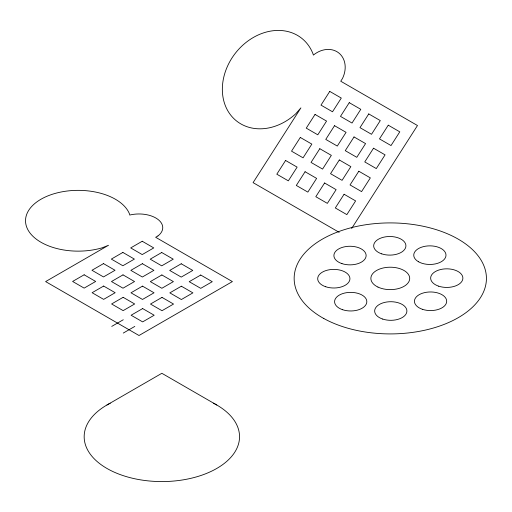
<?xml version="1.0" encoding="UTF-8"?>
<svg xmlns="http://www.w3.org/2000/svg" width="512" height="512" viewBox="0 0 512 512"><rect width="100%" height="100%" fill="white"/><g stroke="black" fill="none" stroke-linecap="round" stroke-linejoin="round"><path stroke-width="0.77" d="M351.635 228.48L417.478 125.53L340.749 81.229L342.47 78.509A23.75 19.334 -52.2 0 0 338.867 53.018A23.75 19.334 -52.2 0 0 313.37 55.091L313.126 54.176A52.646 42.854 -52.2 0 0 249.51 39.885A52.646 42.854 -52.2 0 0 228.531 111.994A52.646 42.854 -52.2 0 0 295.808 113.715L300.902 107.878L253.088 182.637L339.162 232.333M111.744 326.406L123.277 319.75M123.277 333.069L134.816 326.406M106.925 405.011L161.856 373.293L216.787 405.011M213.44 403.187A77.683 44.851 0 0 1 217.856 467.808A77.683 44.851 0 0 1 105.85 467.808A77.683 44.851 0 0 1 110.272 403.187M285.581 160.474L276.813 174.189L288.346 180.845L297.12 167.13L285.581 160.474M300.307 137.453L291.533 151.168L303.072 157.824L311.84 144.109L300.307 137.453M315.034 114.432L306.259 128.141L317.792 134.803L326.566 121.088L315.034 114.432M329.754 91.405L320.986 105.12L332.518 111.782L341.293 98.067L329.754 91.405M305.082 171.731L296.314 185.446L307.846 192.102L316.621 178.394L305.082 171.731M319.808 148.71L311.034 162.426L322.573 169.082L331.341 155.366L319.808 148.71M334.528 125.69L325.76 139.405L337.293 146.061L346.067 132.346L334.528 125.69M349.254 102.669L340.48 116.384L352.019 123.04L360.787 109.325L349.254 102.669M324.582 182.989L315.814 196.704L327.347 203.366L336.122 189.651L324.582 182.989M339.309 159.968L330.534 173.683L342.074 180.339L350.842 166.63L339.309 159.968M354.029 136.947L345.261 150.662L356.794 157.318L365.568 143.603L354.029 136.947M368.755 113.926L359.981 127.642L371.52 134.298L380.288 120.582L368.755 113.926M344.083 194.246L335.315 207.962L346.848 214.624L355.622 200.909L344.083 194.246M358.81 171.226L350.035 184.941L361.574 191.603L370.342 177.888L358.81 171.226M373.53 148.205L364.762 161.92L376.294 168.582L385.069 154.867L373.53 148.205M388.256 125.184L379.482 138.899L391.021 145.555L399.789 131.84L388.256 125.184M157.92 235.962L155.654 237.286L232.384 281.587L139.002 335.501L45.619 281.587L108.499 245.28L102.112 247.821A52.646 30.394 0 0 1 29.376 232.154A52.646 30.394 0 0 1 62.752 191.686A52.646 30.394 0 0 1 129.67 214.406L129.754 215.046A23.75 13.715 0 0 1 157.766 219.264A23.75 13.715 0 0 1 157.92 235.962M84.141 274.797L72.602 281.453L84.141 288.115L95.674 281.453L84.141 274.797M103.501 263.616L91.968 270.272L103.501 276.934L115.04 270.272L103.501 263.616M122.867 252.435L111.328 259.098L122.867 265.754L134.4 259.098L122.867 252.435M142.227 241.254L130.694 247.917L142.227 254.579L153.766 247.917L142.227 241.254M103.642 286.054L92.102 292.71L103.642 299.373L115.174 292.71L103.642 286.054M123.002 274.874L111.469 281.536L123.002 288.192L134.541 281.536L123.002 274.874M142.368 263.693L130.829 270.355L142.368 277.011L153.901 270.355L142.368 263.693M161.728 252.512L150.195 259.174L161.728 265.837L173.267 259.174L161.728 252.512M123.142 297.312L111.603 303.968L123.142 310.63L134.675 303.968L123.142 297.312M142.502 286.131L130.97 292.794L142.502 299.45L154.042 292.794L142.502 286.131M161.869 274.95L150.33 281.613L161.869 288.275L173.402 281.613L161.869 274.95M181.229 263.776L169.696 270.432L181.229 277.094L192.768 270.432L181.229 263.776M142.643 308.57L131.104 315.232L142.643 321.888L154.176 315.232L142.643 308.57M162.003 297.389L150.47 304.051L162.003 310.707L173.542 304.051L162.003 297.389M181.37 286.208L169.83 292.87L181.37 299.533L192.902 292.87L181.37 286.208M200.73 275.034L189.197 281.69L200.73 288.352L212.269 281.69L200.73 275.034M323.827 318.515A96.134 55.501 0 0 0 483.674 291.597A96.134 55.501 0 0 0 363.366 225.133A96.134 55.501 0 0 0 323.827 318.515M377.952 287.072A19.424 11.213 0 0 0 409.446 280.25A19.424 11.213 0 0 0 383.469 267.917A19.424 11.213 0 0 0 377.952 287.072M422.509 309.331A16.122 9.306 0 0 0 446.688 301.267A16.122 9.306 0 0 0 422.509 293.21A16.122 9.306 0 0 0 422.509 309.331M382.72 319.078A16.122 9.306 0 0 0 406.899 311.021A16.122 9.306 0 0 0 382.72 302.957A16.122 9.306 0 0 0 382.72 319.078M342.643 309.728A16.122 9.306 0 0 0 366.822 301.67A16.122 9.306 0 0 0 342.643 293.613A16.122 9.306 0 0 0 342.643 309.728M325.754 286.758A16.122 9.306 0 0 0 349.933 278.694A16.122 9.306 0 0 0 325.754 270.637A16.122 9.306 0 0 0 325.754 286.758M341.952 263.616A16.122 9.306 0 0 0 366.131 255.558A16.122 9.306 0 0 0 341.952 247.501A16.122 9.306 0 0 0 341.952 263.616M381.741 253.869A16.122 9.306 0 0 0 405.92 245.811A16.122 9.306 0 0 0 381.741 237.747A16.122 9.306 0 0 0 381.741 253.869M418.477 261.741A16.122 9.306 0 0 0 445.446 257.568A16.122 9.306 0 0 0 425.702 246.17A16.122 9.306 0 0 0 418.477 261.741M438.707 286.189A16.122 9.306 0 0 0 462.886 278.131A16.122 9.306 0 0 0 438.707 270.074A16.122 9.306 0 0 0 438.707 286.189"/></g></svg>
